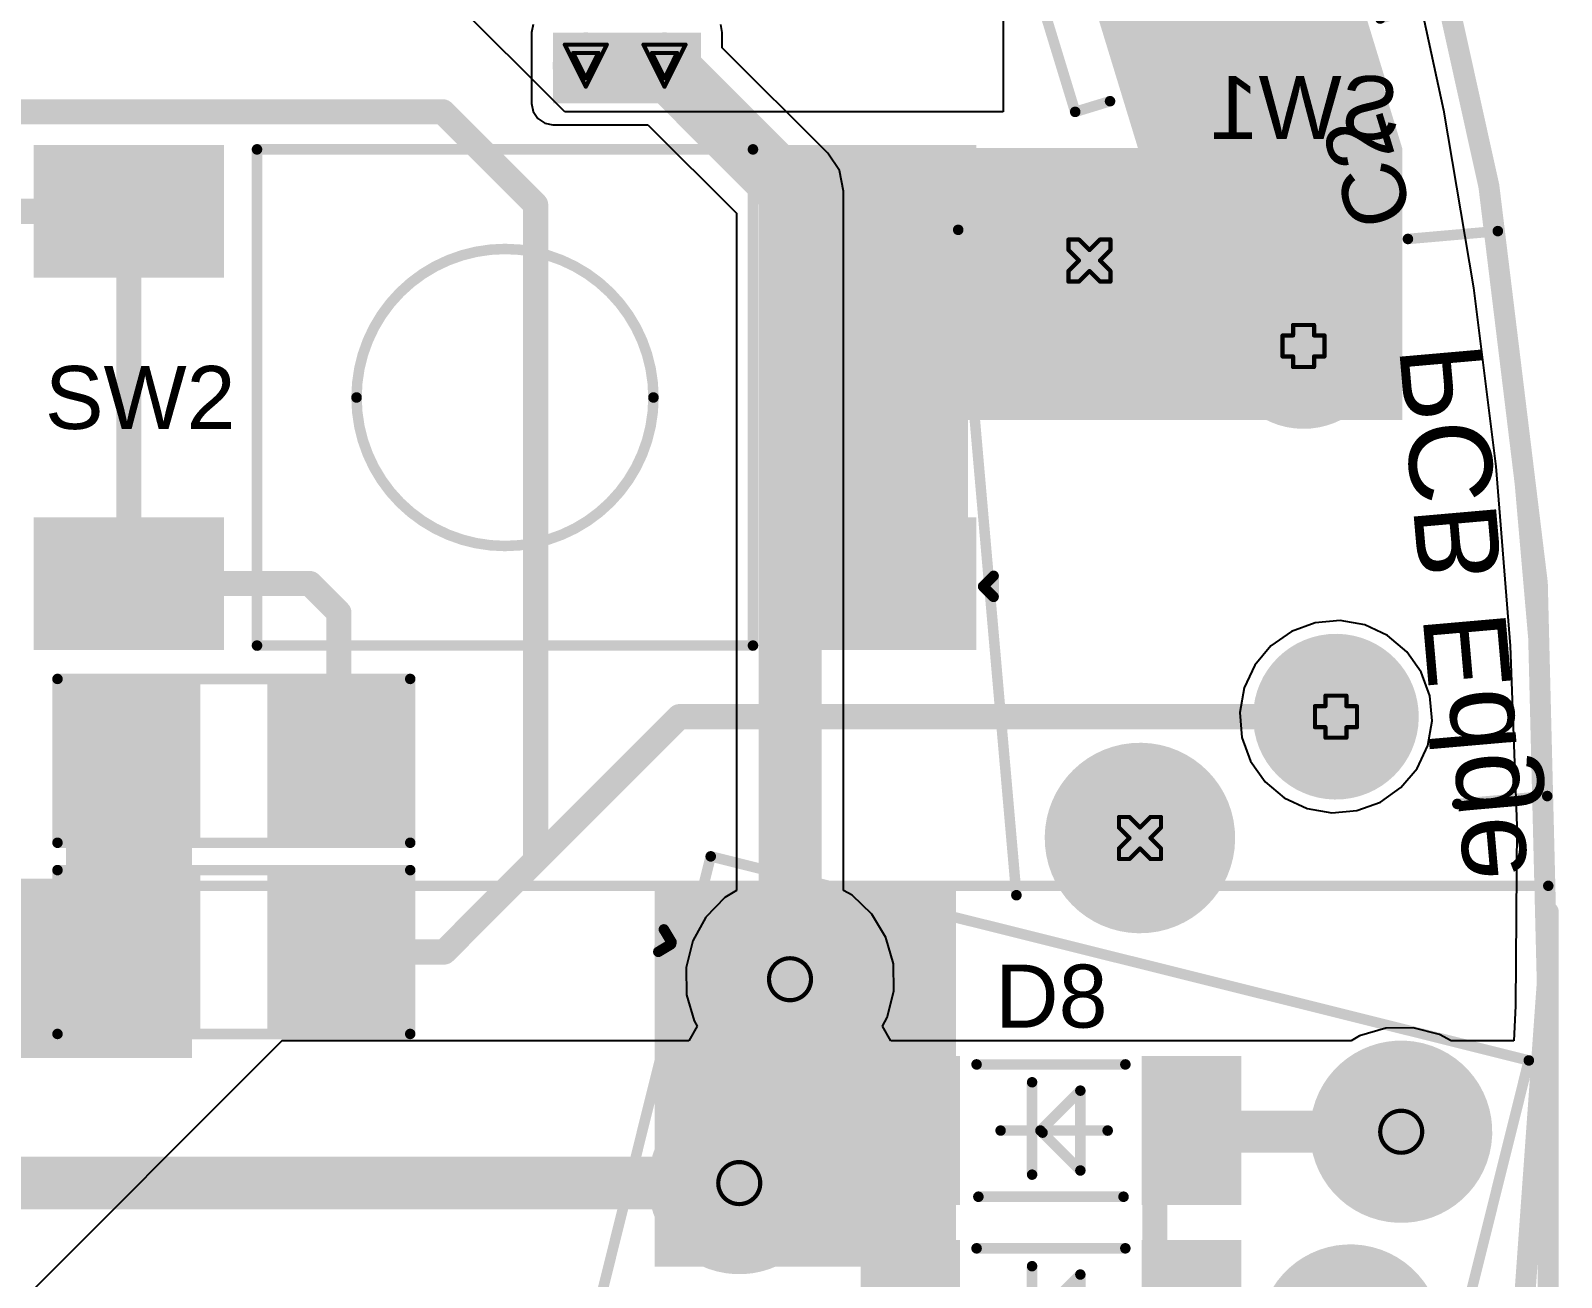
# Model space of a CAD drawing. Header units: inches. Extents: x 29 to 267, y 155 to 337.
# Drawn here: x 121.83 to 140.35, y 222.53 to 237.61 of the extents above; entities that cross this region are included whole.
import ezdxf

# ---------------------------------------------------------------- set-up
doc = ezdxf.new("R2010")
doc.units = ezdxf.units.IN
for name, color, linetype in [('Board Outline', 216, 'Continuous'), ('Bottom Layer', 5, 'Continuous'), ('Bottom Overlay', 54, 'Continuous'), ('Bottom Solder', 6, 'Continuous'), ('Dimension', 6, 'Continuous'), ('Drill Drawing', 1, 'Continuous'), ('Multi-Layer', 9, 'Continuous'), ('Pad Holes', 156, 'Continuous'), ('Top Layer', 1, 'Continuous'), ('Top Overlay', 2, 'Continuous'), ('Top Paste', 8, 'Continuous'), ('Top Solder', 216, 'Continuous'), ('Via Holes', 16, 'Continuous')]:
    doc.layers.add(name, color=color, linetype=linetype)
doc.styles.add('Arial', font='', dxfattribs={"height": 0.2})
doc.styles.get('Arial').set_extended_font_data('Arial')

# ---------------------------------------------------------------- blocks, each defined once
blk = doc.blocks.new('FSM6JSMATR_14')
at = {"layer": 'Top Layer'}
for points in [[(-3.5, 1.55), (-5.6, 1.55), (-5.6, 2.95), (-3.5, 2.95)], [(5.6, 1.55), (3.5, 1.55), (3.5, 2.95), (5.6, 2.95)], [(-3.5, -2.95), (-5.6, -2.95), (-5.6, -1.55), (-3.5, -1.55)], [(5.6, -2.95), (3.5, -2.95), (3.5, -1.55), (5.6, -1.55)]]:
    blk.add_hatch(color=1, dxfattribs=at).paths.add_polyline_path(points)
at = {"layer": 'Top Paste'}
for points in [[(-3.5, 1.55), (-5.6, 1.55), (-5.6, 2.95), (-3.5, 2.95)], [(5.6, 1.55), (3.5, 1.55), (3.5, 2.95), (5.6, 2.95)], [(-3.5, -2.95), (-5.6, -2.95), (-5.6, -1.55), (-3.5, -1.55)], [(5.6, -2.95), (3.5, -2.95), (3.5, -1.55), (5.6, -1.55)]]:
    blk.add_hatch(color=8, dxfattribs=at).paths.add_polyline_path(points)
at = {"layer": 'Top Solder'}
for points in [[(-3.398, 1.448), (-5.702, 1.448), (-5.702, 3.052), (-3.398, 3.052)], [(5.702, 1.448), (3.398, 1.448), (3.398, 3.052), (5.702, 3.052)], [(-3.398, -3.052), (-5.702, -3.052), (-5.702, -1.448), (-3.398, -1.448)], [(5.702, -3.052), (3.398, -3.052), (3.398, -1.448), (5.702, -1.448)]]:
    blk.add_hatch(color=216, dxfattribs=at).paths.add_polyline_path(points)
at = {"layer": 'Top Overlay', "const_width": 0.127}
for points in [[(3, 3), (-3, 3)], [(-3, 3), (-3, -3)], [(3, 3), (3, -3)], [(-5.784, 2.284), (-5.911, 2.411)], [(-5.911, 2.411), (-5.911, 2.157)], [(-5.784, 2.284), (-5.911, 2.157)], [(3, -3), (-3, -3)]]:
    blk.add_lwpolyline(points, dxfattribs=at)
at = {"layer": 'Top Overlay'}
for points, const_width in [([(-3.032, 3, 1), (-2.968, 3, 1)], 0.0635), ([(-3.032, 3, 1), (-2.968, 3, 1)], 0.0635), ([(2.968, 3, 1), (3.032, 3, 1)], 0.0635), ([(2.968, 3, 1), (3.032, 3, 1)], 0.0635), ([(-5.943, 2.411, 1), (-5.879, 2.411, 1)], 0.0635), ([(-5.943, 2.411, 1), (-5.879, 2.411, 1)], 0.0635), ([(-5.816, 2.284, 1), (-5.752, 2.284, 1)], 0.0635), ([(-5.816, 2.284, 1), (-5.752, 2.284, 1)], 0.0635), ([(-5.943, 2.157, 1), (-5.879, 2.157, 1)], 0.0635), ([(-5.943, 2.157, 1), (-5.879, 2.157, 1)], 0.0635), ([(1.796, 0, 1), (-1.796, 0, 1)], 0.127), ([(-1.828, 0, 1), (-1.764, 0, 1)], 0.0635), ([(1.764, 0, 1), (1.828, 0, 1)], 0.0635), ([(-3.032, -3, 1), (-2.968, -3, 1)], 0.0635), ([(-3.032, -3, 1), (-2.968, -3, 1)], 0.0635), ([(2.968, -3, 1), (3.032, -3, 1)], 0.0635), ([(2.968, -3, 1), (3.032, -3, 1)], 0.0635)]:
    blk.add_lwpolyline(points, format="xyb", close=True, dxfattribs=dict(at, const_width=const_width))
blk = doc.blocks.new('1825027_8_B_15')
at = {"layer": 'Bottom Layer'}
h = blk.add_hatch(color=5, dxfattribs=at)
edge = h.paths.add_edge_path()
edge.add_arc((-2.25, 1.245), 0.9, 0, 360)
h = blk.add_hatch(color=5, dxfattribs=at)
edge = h.paths.add_edge_path()
edge.add_arc((2.25, 1.245), 0.9, 0, 360)
h = blk.add_hatch(color=5, dxfattribs=at)
edge = h.paths.add_edge_path()
edge.add_arc((-3.505, -1.245), 1.05, 0, 360)
h = blk.add_hatch(color=5, dxfattribs=at)
edge = h.paths.add_edge_path()
edge.add_arc((3.505, -1.245), 1.05, 0, 360)
at = {"layer": 'Bottom Solder'}
h = blk.add_hatch(color=6, dxfattribs=at)
edge = h.paths.add_edge_path()
edge.add_arc((-2.25, 1.245), 1.002, 0, 360)
h = blk.add_hatch(color=6, dxfattribs=at)
edge = h.paths.add_edge_path()
edge.add_arc((2.25, 1.245), 1.002, 0, 360)
h = blk.add_hatch(color=6, dxfattribs=at)
edge = h.paths.add_edge_path()
edge.add_arc((-3.505, -1.245), 1.152, 0, 360)
h = blk.add_hatch(color=6, dxfattribs=at)
edge = h.paths.add_edge_path()
edge.add_arc((3.505, -1.245), 1.152, 0, 360)
at = {"layer": 'Multi-Layer'}
h = blk.add_hatch(color=9, dxfattribs=at)
edge = h.paths.add_edge_path()
edge.add_arc((-2.25, 1.245), 0.9, 0, 360)
h = blk.add_hatch(color=9, dxfattribs=at)
edge = h.paths.add_edge_path()
edge.add_arc((2.25, 1.245), 0.9, 0, 360)
h = blk.add_hatch(color=9, dxfattribs=at)
edge = h.paths.add_edge_path()
edge.add_arc((-3.505, -1.245), 1.05, 0, 360)
h = blk.add_hatch(color=9, dxfattribs=at)
edge = h.paths.add_edge_path()
edge.add_arc((3.505, -1.245), 1.05, 0, 360)
at = {"layer": 'Pad Holes'}
h = blk.add_hatch(color=7, dxfattribs=at)
edge = h.paths.add_edge_path()
edge.add_arc((-2.25, 1.245), 0.55, 0, 360)
h = blk.add_hatch(color=7, dxfattribs=at)
edge = h.paths.add_edge_path()
edge.add_arc((2.25, 1.245), 0.55, 0, 360)
h = blk.add_hatch(color=7, dxfattribs=at)
edge = h.paths.add_edge_path()
edge.add_arc((-3.505, -1.245), 0.65, 0, 360)
h = blk.add_hatch(color=7, dxfattribs=at)
edge = h.paths.add_edge_path()
edge.add_arc((3.505, -1.245), 0.65, 0, 360)
at = {"layer": 'Top Layer'}
h = blk.add_hatch(color=1, dxfattribs=at)
edge = h.paths.add_edge_path()
edge.add_arc((-2.25, 1.245), 0.9, 0, 360)
h = blk.add_hatch(color=1, dxfattribs=at)
edge = h.paths.add_edge_path()
edge.add_arc((2.25, 1.245), 0.9, 0, 360)
h = blk.add_hatch(color=1, dxfattribs=at)
edge = h.paths.add_edge_path()
edge.add_arc((-3.505, -1.245), 1.05, 0, 360)
h = blk.add_hatch(color=1, dxfattribs=at)
edge = h.paths.add_edge_path()
edge.add_arc((3.505, -1.245), 1.05, 0, 360)
at = {"layer": 'Top Solder'}
h = blk.add_hatch(color=216, dxfattribs=at)
edge = h.paths.add_edge_path()
edge.add_arc((-2.25, 1.245), 1.002, 0, 360)
h = blk.add_hatch(color=216, dxfattribs=at)
edge = h.paths.add_edge_path()
edge.add_arc((2.25, 1.245), 1.002, 0, 360)
h = blk.add_hatch(color=216, dxfattribs=at)
edge = h.paths.add_edge_path()
edge.add_arc((-3.505, -1.245), 1.152, 0, 360)
h = blk.add_hatch(color=216, dxfattribs=at)
edge = h.paths.add_edge_path()
edge.add_arc((3.505, -1.245), 1.152, 0, 360)
at = {"layer": 'Bottom Overlay', "const_width": 0.127}
for points in [[(-3.429, 2.616), (-3.429, 3.708)], [(-3.429, 3.708), (3.429, 3.708)], [(3.429, 2.616), (3.429, 3.708)], [(-4.013, -2.794), (4.064, -2.794)]]:
    blk.add_lwpolyline(points, dxfattribs=at)
at = {"layer": 'Bottom Overlay', "const_width": 0.0635}
for points in [[(-3.461, 3.708, 1), (-3.397, 3.708, 1)], [(-3.461, 3.708, 1), (-3.397, 3.708, 1)], [(3.397, 3.708, 1), (3.461, 3.708, 1)], [(3.397, 3.708, 1), (3.461, 3.708, 1)], [(-3.461, 2.616, 1), (-3.397, 2.616, 1)], [(3.397, 2.616, 1), (3.461, 2.616, 1)], [(-4.045, -2.794, 1), (-3.981, -2.794, 1)], [(4.032, -2.794, 1), (4.096, -2.794, 1)]]:
    blk.add_lwpolyline(points, format="xyb", close=True, dxfattribs=at)
at = {"layer": 'Bottom Overlay', "style": 'Arial', "text_generation_flag": 2}
blk.add_text('PCB Edge', height=1, rotation=-180, dxfattribs=at).set_placement((-2.134, 3.394))
blk = doc.blocks.new('R___1206_44')
at = {"layer": 'Top Layer'}
for points in [[(-2.032, 0.889), (-0.508, 0.889), (-0.508, -0.889), (-2.032, -0.889)], [(0.508, 0.889), (2.032, 0.889), (2.032, -0.889), (0.508, -0.889)]]:
    blk.add_hatch(color=1, dxfattribs=at).paths.add_polyline_path(points)
at = {"layer": 'Top Paste'}
for points in [[(-2.032, 0.889), (-0.508, 0.889), (-0.508, -0.889), (-2.032, -0.889)], [(0.508, 0.889), (2.032, 0.889), (2.032, -0.889), (0.508, -0.889)]]:
    blk.add_hatch(color=8, dxfattribs=at).paths.add_polyline_path(points)
at = {"layer": 'Top Solder'}
for points in [[(-2.1336, 0.9906), (-0.4064, 0.9906), (-0.4064, -0.9906), (-2.1336, -0.9906)], [(0.4064, 0.9906), (2.1336, 0.9906), (2.1336, -0.9906), (0.4064, -0.9906)]]:
    blk.add_hatch(color=216, dxfattribs=at).paths.add_polyline_path(points)
at = {"layer": 'Top Overlay', "const_width": 0.127}
for points in [[(2.1336, 0.9906), (-2.1336, 0.9906)], [(-2.1336, 0.9906), (-2.1336, -0.9906)], [(2.1336, 0.9906), (2.1336, -0.9906)], [(2.1336, -0.9906), (-2.1336, -0.9906)]]:
    blk.add_lwpolyline(points, dxfattribs=at)
at = {"layer": 'Top Overlay', "const_width": 0.0635}
for points in [[(-2.16535, 0.9906, 1), (-2.10185, 0.9906, 1)], [(-2.16535, 0.9906, 1), (-2.10185, 0.9906, 1)], [(2.10185, 0.9906, 1), (2.16535, 0.9906, 1)], [(2.10185, 0.9906, 1), (2.16535, 0.9906, 1)], [(-2.16535, -0.9906, 1), (-2.10185, -0.9906, 1)], [(-2.16535, -0.9906, 1), (-2.10185, -0.9906, 1)], [(2.10185, -0.9906, 1), (2.16535, -0.9906, 1)], [(2.10185, -0.9906, 1), (2.16535, -0.9906, 1)]]:
    blk.add_lwpolyline(points, format="xyb", close=True, dxfattribs=at)
blk = doc.blocks.new('R___1206_47')
at = {"layer": 'Top Layer'}
for points in [[(-2.032, 0.889), (-0.508, 0.889), (-0.508, -0.889), (-2.032, -0.889)], [(0.508, 0.889), (2.032, 0.889), (2.032, -0.889), (0.508, -0.889)]]:
    blk.add_hatch(color=1, dxfattribs=at).paths.add_polyline_path(points)
at = {"layer": 'Top Paste'}
for points in [[(-2.032, 0.889), (-0.508, 0.889), (-0.508, -0.889), (-2.032, -0.889)], [(0.508, 0.889), (2.032, 0.889), (2.032, -0.889), (0.508, -0.889)]]:
    blk.add_hatch(color=8, dxfattribs=at).paths.add_polyline_path(points)
at = {"layer": 'Top Solder'}
for points in [[(-2.1336, 0.9906), (-0.4064, 0.9906), (-0.4064, -0.9906), (-2.1336, -0.9906)], [(0.4064, 0.9906), (2.1336, 0.9906), (2.1336, -0.9906), (0.4064, -0.9906)]]:
    blk.add_hatch(color=216, dxfattribs=at).paths.add_polyline_path(points)
at = {"layer": 'Top Overlay', "const_width": 0.127}
for points in [[(-2.1336, 0.9906), (-2.1336, -0.9906)], [(2.1336, 0.9906), (-2.1336, 0.9906)], [(2.1336, 0.9906), (2.1336, -0.9906)], [(2.1336, -0.9906), (-2.1336, -0.9906)]]:
    blk.add_lwpolyline(points, dxfattribs=at)
at = {"layer": 'Top Overlay', "const_width": 0.0635}
for points in [[(-2.16535, 0.9906, 1), (-2.10185, 0.9906, 1)], [(-2.16535, 0.9906, 1), (-2.10185, 0.9906, 1)], [(2.10185, 0.9906, 1), (2.16535, 0.9906, 1)], [(2.10185, 0.9906, 1), (2.16535, 0.9906, 1)], [(-2.16535, -0.9906, 1), (-2.10185, -0.9906, 1)], [(-2.16535, -0.9906, 1), (-2.10185, -0.9906, 1)], [(2.10185, -0.9906, 1), (2.16535, -0.9906, 1)], [(2.10185, -0.9906, 1), (2.16535, -0.9906, 1)]]:
    blk.add_lwpolyline(points, format="xyb", close=True, dxfattribs=at)
blk = doc.blocks.new('AZ832P2_2C_3DE_B_68')
at = {"layer": 'Bottom Layer'}
h = blk.add_hatch(color=5, dxfattribs=at)
edge = h.paths.add_edge_path()
edge.add_arc((-8.89, 3.81), 1, 0, 360)
h = blk.add_hatch(color=5, dxfattribs=at)
edge = h.paths.add_edge_path()
edge.add_arc((-6.35, 3.81), 1, 0, 360)
h = blk.add_hatch(color=5, dxfattribs=at)
edge = h.paths.add_edge_path()
edge.add_arc((-8.89, -3.81), 1, 0, 360)
h = blk.add_hatch(color=5, dxfattribs=at)
edge = h.paths.add_edge_path()
edge.add_arc((-6.35, -3.81), 1, 0, 360)
at = {"layer": 'Bottom Solder'}
h = blk.add_hatch(color=6, dxfattribs=at)
edge = h.paths.add_edge_path()
edge.add_arc((-8.89, 3.81), 1.102, 0, 360)
h = blk.add_hatch(color=6, dxfattribs=at)
edge = h.paths.add_edge_path()
edge.add_arc((-6.35, 3.81), 1.102, 0, 360)
h = blk.add_hatch(color=6, dxfattribs=at)
edge = h.paths.add_edge_path()
edge.add_arc((-8.89, -3.81), 1.102, 0, 360)
h = blk.add_hatch(color=6, dxfattribs=at)
edge = h.paths.add_edge_path()
edge.add_arc((-6.35, -3.81), 1.102, 0, 360)
at = {"layer": 'Multi-Layer'}
h = blk.add_hatch(color=9, dxfattribs=at)
edge = h.paths.add_edge_path()
edge.add_arc((-8.89, 3.81), 1, 0, 360)
h = blk.add_hatch(color=9, dxfattribs=at)
edge = h.paths.add_edge_path()
edge.add_arc((-6.35, 3.81), 1, 0, 360)
h = blk.add_hatch(color=9, dxfattribs=at)
edge = h.paths.add_edge_path()
edge.add_arc((-8.89, -3.81), 1, 0, 360)
h = blk.add_hatch(color=9, dxfattribs=at)
edge = h.paths.add_edge_path()
edge.add_arc((-6.35, -3.81), 1, 0, 360)
at = {"layer": 'Pad Holes'}
h = blk.add_hatch(color=7, dxfattribs=at)
edge = h.paths.add_edge_path()
edge.add_arc((-8.89, 3.81), 0.6, 0, 360)
h = blk.add_hatch(color=7, dxfattribs=at)
edge = h.paths.add_edge_path()
edge.add_arc((-8.89, -3.81), 0.6, 0, 360)
h = blk.add_hatch(color=7, dxfattribs=at)
edge = h.paths.add_edge_path()
edge.add_arc((-6.35, -3.81), 0.6, 0, 360)
at = {"layer": 'Top Layer'}
h = blk.add_hatch(color=1, dxfattribs=at)
edge = h.paths.add_edge_path()
edge.add_arc((-8.89, 3.81), 1, 0, 360)
h = blk.add_hatch(color=1, dxfattribs=at)
edge = h.paths.add_edge_path()
edge.add_arc((-6.35, 3.81), 1, 0, 360)
h = blk.add_hatch(color=1, dxfattribs=at)
edge = h.paths.add_edge_path()
edge.add_arc((-8.89, -3.81), 1, 0, 360)
h = blk.add_hatch(color=1, dxfattribs=at)
edge = h.paths.add_edge_path()
edge.add_arc((-6.35, -3.81), 1, 0, 360)
at = {"layer": 'Top Solder'}
h = blk.add_hatch(color=216, dxfattribs=at)
edge = h.paths.add_edge_path()
edge.add_arc((-8.89, 3.81), 1.102, 0, 360)
h = blk.add_hatch(color=216, dxfattribs=at)
edge = h.paths.add_edge_path()
edge.add_arc((-6.35, 3.81), 1.102, 0, 360)
h = blk.add_hatch(color=216, dxfattribs=at)
edge = h.paths.add_edge_path()
edge.add_arc((-8.89, -3.81), 1.102, 0, 360)
h = blk.add_hatch(color=216, dxfattribs=at)
edge = h.paths.add_edge_path()
edge.add_arc((-6.35, -3.81), 1.102, 0, 360)
at = {"layer": 'Bottom Overlay', "const_width": 0.127}
for points in [[(10.1, 5.1), (-10.1, 5.1)], [(-10.1, -5.1), (-10.1, 5.1)], [(10.1, -5.1), (-10.1, -5.1)], [(-9.106, -5.436), (-8.979, -5.309)], [(-8.953, -5.309), (-8.979, -5.309)], [(-8.826, -5.436), (-8.953, -5.309)], [(-8.826, -5.436), (-9.106, -5.436)]]:
    blk.add_lwpolyline(points, dxfattribs=at)
at = {"layer": 'Bottom Overlay', "const_width": 0.0635}
for points in [[(-10.132, 5.1, 1), (-10.068, 5.1, 1)], [(-10.132, 5.1, 1), (-10.068, 5.1, 1)], [(-10.132, -5.1, 1), (-10.068, -5.1, 1)], [(-10.132, -5.1, 1), (-10.068, -5.1, 1)], [(-9.011, -5.309, 1), (-8.947, -5.309, 1)], [(-9.011, -5.309, 1), (-8.947, -5.309, 1)], [(-8.985, -5.309, 1), (-8.922, -5.309, 1)], [(-8.985, -5.309, 1), (-8.922, -5.309, 1)], [(-9.138, -5.436, 1), (-9.074, -5.436, 1)], [(-9.138, -5.436, 1), (-9.074, -5.436, 1)], [(-8.858, -5.436, 1), (-8.795, -5.436, 1)], [(-8.858, -5.436, 1), (-8.795, -5.436, 1)]]:
    blk.add_lwpolyline(points, format="xyb", close=True, dxfattribs=at)
blk = doc.blocks.new('LL_34_83')
at = {"layer": 'Top Layer'}
for points in [[(-1.15, -0.85), (-2.25, -0.85), (-2.25, 0.85), (-1.15, 0.85)], [(2.25, -0.85), (1.15, -0.85), (1.15, 0.85), (2.25, 0.85)]]:
    blk.add_hatch(color=1, dxfattribs=at).paths.add_polyline_path(points)
at = {"layer": 'Top Paste'}
for points in [[(-1.15, -0.85), (-2.25, -0.85), (-2.25, 0.85), (-1.15, 0.85)], [(2.25, -0.85), (1.15, -0.85), (1.15, 0.85), (2.25, 0.85)]]:
    blk.add_hatch(color=8, dxfattribs=at).paths.add_polyline_path(points)
at = {"layer": 'Top Solder'}
for points in [[(-1.099, -0.901), (-2.301, -0.901), (-2.301, 0.901), (-1.099, 0.901)], [(2.301, -0.901), (1.099, -0.901), (1.099, 0.901), (2.301, 0.901)]]:
    blk.add_hatch(color=216, dxfattribs=at).paths.add_polyline_path(points)
at = {"layer": 'Top Overlay', "const_width": 0.127}
for points in [[(-0.9, 0.8), (0.9, 0.8)], [(-0.229, -0.533), (-0.229, 0.584)], [(-0.127, 0), (0.356, 0.483)], [(0.356, -0.483), (0.356, 0.483)], [(-0.61, 0), (0.686, 0)], [(-0.102, -0.025), (0.356, -0.483)], [(-0.878, -0.8), (0.878, -0.8)]]:
    blk.add_lwpolyline(points, dxfattribs=at)
at = {"layer": 'Top Overlay', "const_width": 0.0635}
for points in [[(-0.932, 0.8, 1), (-0.868, 0.8, 1)], [(0.868, 0.8, 1), (0.932, 0.8, 1)], [(-0.26, 0.584, 1), (-0.197, 0.584, 1)], [(0.324, 0.483, 1), (0.387, 0.483, 1)], [(0.324, 0.483, 1), (0.387, 0.483, 1)], [(-0.641, 0, 1), (-0.578, 0, 1)], [(-0.159, 0, 1), (-0.095, 0, 1)], [(-0.133, -0.025, 1), (-0.07, -0.025, 1)], [(0.654, 0, 1), (0.718, 0, 1)], [(-0.26, -0.533, 1), (-0.197, -0.533, 1)], [(0.324, -0.483, 1), (0.387, -0.483, 1)], [(0.324, -0.483, 1), (0.387, -0.483, 1)], [(-0.91, -0.8, 1), (-0.846, -0.8, 1)], [(0.846, -0.8, 1), (0.91, -0.8, 1)]]:
    blk.add_lwpolyline(points, format="xyb", close=True, dxfattribs=at)
blk = doc.blocks.new('LL_34_84')
at = {"layer": 'Top Layer'}
for points in [[(-1.15, -0.85), (-2.25, -0.85), (-2.25, 0.85), (-1.15, 0.85)], [(2.25, -0.85), (1.15, -0.85), (1.15, 0.85), (2.25, 0.85)]]:
    blk.add_hatch(color=1, dxfattribs=at).paths.add_polyline_path(points)
at = {"layer": 'Top Paste'}
for points in [[(-1.15, -0.85), (-2.25, -0.85), (-2.25, 0.85), (-1.15, 0.85)], [(2.25, -0.85), (1.15, -0.85), (1.15, 0.85), (2.25, 0.85)]]:
    blk.add_hatch(color=8, dxfattribs=at).paths.add_polyline_path(points)
at = {"layer": 'Top Solder'}
for points in [[(-1.099, -0.901), (-2.301, -0.901), (-2.301, 0.901), (-1.099, 0.901)], [(2.301, -0.901), (1.099, -0.901), (1.099, 0.901), (2.301, 0.901)]]:
    blk.add_hatch(color=216, dxfattribs=at).paths.add_polyline_path(points)
at = {"layer": 'Top Overlay', "const_width": 0.127}
for points in [[(-0.9, 0.8), (0.9, 0.8)], [(-0.229, -0.533), (-0.229, 0.584)], [(-0.127, 0), (0.356, 0.483)], [(0.356, -0.483), (0.356, 0.483)], [(-0.61, 0), (0.686, 0)], [(-0.102, -0.025), (0.356, -0.483)], [(-0.878, -0.8), (0.878, -0.8)]]:
    blk.add_lwpolyline(points, dxfattribs=at)
at = {"layer": 'Top Overlay', "const_width": 0.0635}
for points in [[(-0.932, 0.8, 1), (-0.868, 0.8, 1)], [(0.868, 0.8, 1), (0.932, 0.8, 1)], [(-0.26, 0.584, 1), (-0.197, 0.584, 1)], [(0.324, 0.483, 1), (0.387, 0.483, 1)], [(0.324, 0.483, 1), (0.387, 0.483, 1)], [(-0.641, 0, 1), (-0.578, 0, 1)], [(-0.159, 0, 1), (-0.095, 0, 1)], [(-0.133, -0.025, 1), (-0.07, -0.025, 1)], [(0.654, 0, 1), (0.718, 0, 1)], [(-0.26, -0.533, 1), (-0.197, -0.533, 1)], [(0.324, -0.483, 1), (0.387, -0.483, 1)], [(0.324, -0.483, 1), (0.387, -0.483, 1)], [(-0.91, -0.8, 1), (-0.846, -0.8, 1)], [(0.846, -0.8, 1), (0.91, -0.8, 1)]]:
    blk.add_lwpolyline(points, format="xyb", close=True, dxfattribs=at)
blk = doc.blocks.new('C____D_100')
at = {"layer": 'Top Layer'}
for points in [[(-4.25, 1.45), (-1.85, 1.45), (-1.85, -1.45), (-4.25, -1.45)], [(1.85, 1.45), (4.25, 1.45), (4.25, -1.45), (1.85, -1.45)]]:
    blk.add_hatch(color=1, dxfattribs=at).paths.add_polyline_path(points)
at = {"layer": 'Top Paste'}
for points in [[(-4.25, 1.45), (-1.85, 1.45), (-1.85, -1.45), (-4.25, -1.45)], [(1.85, 1.45), (4.25, 1.45), (4.25, -1.45), (1.85, -1.45)]]:
    blk.add_hatch(color=8, dxfattribs=at).paths.add_polyline_path(points)
at = {"layer": 'Top Solder'}
for points in [[(-4.352, 1.552), (-1.748, 1.552), (-1.748, -1.552), (-4.352, -1.552)], [(1.748, 1.552), (4.352, 1.552), (4.352, -1.552), (1.748, -1.552)]]:
    blk.add_hatch(color=216, dxfattribs=at).paths.add_polyline_path(points)
at = {"layer": 'Top Overlay', "const_width": 0.127}
for points in [[(-4.293, 1.651), (-4.293, 2.388)], [(-4.699, 2.007), (-3.861, 2.007)], [(-3.65, 1.709), (-3.65, 2.15)], [(-3.65, 2.15), (3.65, 2.15)], [(3.65, 1.709), (3.65, 2.15)], [(-3.65, -2.15), (-3.65, -1.709)], [(3.65, -2.15), (3.65, -1.709)], [(-3.65, -2.15), (3.65, -2.15)]]:
    blk.add_lwpolyline(points, dxfattribs=at)
at = {"layer": 'Top Overlay', "const_width": 0.0635}
for points in [[(-4.324, 2.388, 1), (-4.261, 2.388, 1)], [(-4.731, 2.007, 1), (-4.667, 2.007, 1)], [(-3.893, 2.007, 1), (-3.829, 2.007, 1)], [(-3.682, 2.15, 1), (-3.618, 2.15, 1)], [(-3.682, 2.15, 1), (-3.618, 2.15, 1)], [(3.618, 2.15, 1), (3.682, 2.15, 1)], [(3.618, 2.15, 1), (3.682, 2.15, 1)], [(-4.324, 1.651, 1), (-4.261, 1.651, 1)], [(-3.682, 1.709, 1), (-3.618, 1.709, 1)], [(3.618, 1.709, 1), (3.682, 1.709, 1)], [(-3.682, -1.709, 1), (-3.618, -1.709, 1)], [(3.618, -1.709, 1), (3.682, -1.709, 1)], [(-3.682, -2.15, 1), (-3.618, -2.15, 1)], [(-3.682, -2.15, 1), (-3.618, -2.15, 1)], [(3.618, -2.15, 1), (3.682, -2.15, 1)], [(3.618, -2.15, 1), (3.682, -2.15, 1)]]:
    blk.add_lwpolyline(points, format="xyb", close=True, dxfattribs=at)

msp = doc.modelspace()

# ---------------------------------------------------------------- hatches: boundary and pattern name
at = {"layer": 'Bottom Layer'}
msp.add_hatch(color=5, dxfattribs=at).paths.add_polyline_path([(128.151, 236.728), (129.942, 236.728), (129.942, 237.585), (128.151, 237.585)])
h = msp.add_hatch(color=5, dxfattribs=at)
edge = h.paths.add_edge_path()
edge.add_arc((128.55, 237.185), 0.3, 0, 360)
h = msp.add_hatch(color=5, dxfattribs=at)
edge = h.paths.add_edge_path()
edge.add_arc((129.502, 237.185), 0.3, 0, 360)
at = {"layer": 'Bottom Solder'}
h = msp.add_hatch(color=6, dxfattribs=at)
edge = h.paths.add_edge_path()
edge.add_arc((128.55, 237.185), 0.402, 0, 360)
h = msp.add_hatch(color=6, dxfattribs=at)
edge = h.paths.add_edge_path()
edge.add_arc((129.502, 237.185), 0.402, 0, 360)
at = {"layer": 'Top Layer'}
for points in [[(135.6, 235.324), (138.426, 236.188), (137.439, 239.416), (134.613, 238.552)], [(131.072, 232.898), (138.426, 232.898), (138.426, 236.188), (131.072, 236.188)], [(131.072, 230.222), (133.172, 230.222), (133.172, 236.122), (131.072, 236.122)], [(122.26, 225.577), (123.784, 225.577), (123.784, 229.667), (122.26, 229.667)], [(104.623, 225.185), (123.784, 225.185), (123.784, 227.355), (104.623, 227.355)], [(129.382, 222.661), (133.027, 222.661), (133.027, 227.211), (129.382, 227.211)], [(131.927, 221.233), (133.027, 221.233), (133.027, 227.211), (131.927, 227.211)]]:
    msp.add_hatch(color=1, dxfattribs=at).paths.add_polyline_path(points)
h = msp.add_hatch(color=1, dxfattribs=at)
edge = h.paths.add_edge_path()
edge.add_arc((128.55, 237.185), 0.3, 0, 360)
h = msp.add_hatch(color=1, dxfattribs=at)
edge = h.paths.add_edge_path()
edge.add_arc((129.502, 237.185), 0.3, 0, 360)
at = {"layer": 'Top Solder'}
h = msp.add_hatch(color=216, dxfattribs=at)
edge = h.paths.add_edge_path()
edge.add_arc((128.55, 237.185), 0.402, 0, 360)
h = msp.add_hatch(color=216, dxfattribs=at)
edge = h.paths.add_edge_path()
edge.add_arc((129.502, 237.185), 0.402, 0, 360)
at = {"layer": 'Via Holes'}
h = msp.add_hatch(color=7, dxfattribs=at)
edge = h.paths.add_edge_path()
edge.add_arc((128.55, 237.185), 0.15, 0, 360)
h = msp.add_hatch(color=7, dxfattribs=at)
edge = h.paths.add_edge_path()
edge.add_arc((129.502, 237.185), 0.15, 0, 360)

# ---------------------------------------------------------------- linework, layer by layer
at = {"layer": 'Board Outline', "const_width": 0.254}
msp.add_lwpolyline([(55.145, 191.491, -2.452185), (125.145, 191.491)], format="xyb", dxfattribs=at)
at = {"layer": 'Bottom Layer'}
for p, q in [((138.467, 238.775), (138.924, 236.646)), ((127.912, 237.684), (127.892, 237.585)), ((130.201, 237.585), (130.182, 237.684)), ((127.892, 237.585), (127.892, 236.728)), ((130.201, 237.401), (130.201, 237.585)), ((131.478, 236.125), (130.201, 237.401)), ((127.892, 236.728), (127.912, 236.629)), ((127.912, 236.629), (127.968, 236.545)), ((127.968, 236.545), (128.052, 236.489)), ((128.052, 236.489), (128.151, 236.469)), ((138.924, 236.646), (139.289, 234.499)), ((128.151, 236.469), (129.302, 236.469)), ((129.302, 236.469), (130.373, 235.399)), ((131.618, 235.915), (131.478, 236.125)), ((131.667, 235.667), (131.618, 235.915)), ((131.667, 227.212), (131.667, 235.667)), ((130.373, 235.399), (130.373, 227.211)), ((139.289, 234.499), (139.558, 232.339)), ((139.558, 232.339), (139.733, 230.169)), ((137.373, 230.448), (137.087, 230.344)), ((137.676, 230.475), (137.373, 230.448)), ((137.975, 230.422), (137.676, 230.475)), ((138.25, 230.294), (137.975, 230.422)), ((137.087, 230.344), (136.838, 230.17)), ((138.483, 230.098), (138.25, 230.294)), ((136.838, 230.17), (136.643, 229.937)), ((138.657, 229.849), (138.483, 230.098)), ((139.733, 230.169), (139.813, 227.993)), ((136.643, 229.937), (136.515, 229.662)), ((138.761, 229.564), (138.657, 229.849)), ((136.515, 229.662), (136.462, 229.363)), ((138.788, 229.261), (138.761, 229.564)), ((136.462, 229.363), (136.488, 229.06)), ((138.735, 228.962), (138.788, 229.261)), ((136.488, 229.06), (136.592, 228.775)), ((138.606, 228.687), (138.735, 228.962)), ((136.592, 228.775), (136.767, 228.526)), ((136.767, 228.526), (136.999, 228.33)), ((138.411, 228.454), (138.606, 228.687)), ((138.162, 228.28), (138.411, 228.454)), ((136.999, 228.33), (137.275, 228.202)), ((137.275, 228.202), (137.574, 228.149)), ((137.574, 228.149), (137.877, 228.176)), ((137.877, 228.176), (138.162, 228.28)), ((139.813, 227.993), (139.797, 225.815)), ((130.233, 227.127), (130.003, 226.889)), ((130.373, 227.211), (130.233, 227.127)), ((131.772, 227.154), (131.667, 227.212)), ((132.01, 226.924), (131.772, 227.154)), ((130.003, 226.889), (129.843, 226.6)), ((132.18, 226.641), (132.01, 226.924)), ((129.843, 226.6), (129.763, 226.28)), ((132.271, 226.324), (132.18, 226.641)), ((132.277, 225.994), (132.271, 226.324)), ((129.763, 226.28), (129.769, 225.95)), ((129.769, 225.95), (129.86, 225.633)), ((132.197, 225.673), (132.277, 225.994)), ((139.797, 225.815), (139.775, 225.392)), ((129.898, 225.569), (129.798, 225.392)), ((129.86, 225.633), (129.898, 225.569)), ((132.138, 225.568), (132.197, 225.673)), ((132.241, 225.392), (132.138, 225.568)), ((124.872, 225.392), (113.754, 214.274)), ((129.798, 225.392), (124.872, 225.392)), ((137.808, 225.392), (132.241, 225.392)), ((137.909, 225.453), (137.808, 225.392)), ((138.227, 225.544), (137.909, 225.453)), ((138.557, 225.55), (138.227, 225.544)), ((138.877, 225.47), (138.557, 225.55)), ((139.018, 225.392), (138.877, 225.47)), ((139.775, 225.392), (139.018, 225.392))]:
    msp.add_line(p, q, dxfattribs=at)
for points, const_width in [([(129.502, 237.185), (131.02, 235.667)], 0.762), ([(131.02, 226.137), (131.02, 235.667)], 0.762), ([(130.406, 223.672), (131.02, 226.137)], 0.762), ([(135.433, 223.669), (136.058, 224.293)], 0.305), ([(136.058, 224.293), (138.414, 224.293)], 0.305), ([(135.433, 219.748), (135.433, 223.669)], 0.305)]:
    msp.add_lwpolyline(points, dxfattribs=dict(at, const_width=const_width))
for points, const_width in [([(129.311, 237.185, 1), (129.692, 237.185, 1)], 0.381), ([(130.83, 235.667, 1), (131.211, 235.667, 1)], 0.381), ([(130.83, 235.667, 1), (131.211, 235.667, 1)], 0.381), ([(130.83, 226.137, 1), (131.211, 226.137, 1)], 0.381), ([(130.83, 226.137, 1), (131.211, 226.137, 1)], 0.381), ([(135.981, 224.293, 1), (136.134, 224.293, 1)], 0.152), ([(135.981, 224.293, 1), (136.134, 224.293, 1)], 0.152), ([(138.337, 224.293, 1), (138.49, 224.293, 1)], 0.152), ([(130.215, 223.672, 1), (130.596, 223.672, 1)], 0.381), ([(135.357, 223.669, 1), (135.509, 223.669, 1)], 0.152), ([(135.357, 223.669, 1), (135.509, 223.669, 1)], 0.152)]:
    msp.add_lwpolyline(points, format="xyb", close=True, dxfattribs=dict(at, const_width=const_width))
at = {"layer": 'Dimension'}
for points, const_width in [([(90.145, 227.267), (140.193, 227.267)], 0.127), ([(140.193, 158.293), (140.193, 226.95)], 0.254)]:
    msp.add_lwpolyline(points, dxfattribs=dict(at, const_width=const_width))
for points, const_width in [([(140.162, 227.267, 1), (140.225, 227.267, 1)], 0.0635), ([(140.13, 226.95, 1), (140.257, 226.95, 1)], 0.127)]:
    msp.add_lwpolyline(points, format="xyb", close=True, dxfattribs=dict(at, const_width=const_width))
at = {"layer": 'Drill Drawing', "const_width": 0.0508}
for points in [[(128.296, 237.439), (128.804, 237.439)], [(128.296, 237.439), (128.55, 236.931)], [(128.55, 236.931), (128.804, 237.439)], [(129.248, 237.439), (129.756, 237.439)], [(129.248, 237.439), (129.502, 236.931)], [(129.502, 236.931), (129.756, 237.439)], [(128.397, 237.338), (128.702, 237.338)], [(128.397, 237.338), (128.55, 237.033)], [(128.55, 237.033), (128.702, 237.338)], [(129.35, 237.338), (129.654, 237.338)], [(129.35, 237.338), (129.502, 237.033)], [(129.502, 237.033), (129.654, 237.338)], [(134.389, 234.955), (134.389, 235.082)], [(134.389, 235.082), (134.516, 235.082)], [(134.516, 235.082), (134.643, 234.955)], [(134.643, 234.955), (134.77, 235.082)], [(134.77, 235.082), (134.897, 235.082)], [(134.897, 234.955), (134.897, 235.082)], [(134.389, 234.955), (134.516, 234.828)], [(134.389, 234.701), (134.516, 234.828)], [(134.77, 234.828), (134.897, 234.955)], [(134.77, 234.828), (134.897, 234.701)], [(134.389, 234.574), (134.389, 234.701)], [(134.516, 234.574), (134.643, 234.701)], [(134.643, 234.701), (134.77, 234.574)], [(134.897, 234.574), (134.897, 234.701)], [(134.389, 234.574), (134.516, 234.574)], [(134.77, 234.574), (134.897, 234.574)], [(136.979, 233.668), (136.979, 233.922)], [(136.979, 233.922), (137.106, 233.922)], [(137.106, 233.922), (137.106, 234.049)], [(137.106, 234.049), (137.36, 234.049)], [(137.36, 233.922), (137.36, 234.049)], [(137.36, 233.922), (137.487, 233.922)], [(137.487, 233.668), (137.487, 233.922)], [(136.979, 233.668), (137.106, 233.668)], [(137.106, 233.541), (137.106, 233.668)], [(137.106, 233.541), (137.36, 233.541)], [(137.36, 233.668), (137.487, 233.668)], [(137.36, 233.541), (137.36, 233.668)], [(137.371, 229.185), (137.371, 229.439)], [(137.371, 229.439), (137.498, 229.439)], [(137.498, 229.439), (137.498, 229.566)], [(137.498, 229.566), (137.752, 229.566)], [(137.752, 229.439), (137.752, 229.566)], [(137.752, 229.439), (137.879, 229.439)], [(137.879, 229.185), (137.879, 229.439)], [(137.371, 229.185), (137.498, 229.185)], [(137.498, 229.058), (137.498, 229.185)], [(137.498, 229.058), (137.752, 229.058)], [(137.752, 229.185), (137.879, 229.185)], [(137.752, 229.058), (137.752, 229.185)], [(135, 227.972), (135, 228.099)], [(135, 228.099), (135.127, 228.099)], [(135, 227.972), (135.127, 227.845)], [(135.127, 228.099), (135.254, 227.972)], [(135.254, 227.972), (135.381, 228.099)], [(135.381, 228.099), (135.508, 228.099)], [(135.381, 227.845), (135.508, 227.972)], [(135.508, 227.972), (135.508, 228.099)], [(135, 227.718), (135.127, 227.845)], [(135.381, 227.845), (135.508, 227.718)], [(135, 227.591), (135, 227.718)], [(135, 227.591), (135.127, 227.591)], [(135.127, 227.591), (135.254, 227.718)], [(135.254, 227.718), (135.381, 227.591)], [(135.381, 227.591), (135.508, 227.591)], [(135.508, 227.591), (135.508, 227.718)]]:
    msp.add_lwpolyline(points, dxfattribs=at)
at = {"layer": 'Drill Drawing'}
for points, const_width in [([(128.283, 237.439, 1), (128.308, 237.439, 1)], 0.0254), ([(128.283, 237.439, 1), (128.308, 237.439, 1)], 0.0254), ([(128.791, 237.439, 1), (128.816, 237.439, 1)], 0.0254), ([(128.791, 237.439, 1), (128.816, 237.439, 1)], 0.0254), ([(129.235, 237.439, 1), (129.261, 237.439, 1)], 0.0254), ([(129.235, 237.439, 1), (129.261, 237.439, 1)], 0.0254), ([(129.743, 237.439, 1), (129.769, 237.439, 1)], 0.0254), ([(129.743, 237.439, 1), (129.769, 237.439, 1)], 0.0254), ([(128.385, 237.338, 1), (128.41, 237.338, 1)], 0.0254), ([(128.385, 237.338, 1), (128.41, 237.338, 1)], 0.0254), ([(128.689, 237.338, 1), (128.715, 237.338, 1)], 0.0254), ([(128.689, 237.338, 1), (128.715, 237.338, 1)], 0.0254), ([(129.337, 237.338, 1), (129.362, 237.338, 1)], 0.0254), ([(129.337, 237.338, 1), (129.362, 237.338, 1)], 0.0254), ([(129.642, 237.338, 1), (129.667, 237.338, 1)], 0.0254), ([(129.642, 237.338, 1), (129.667, 237.338, 1)], 0.0254), ([(128.537, 237.033, 1), (128.562, 237.033, 1)], 0.0254), ([(128.537, 237.033, 1), (128.562, 237.033, 1)], 0.0254), ([(129.489, 237.033, 1), (129.515, 237.033, 1)], 0.0254), ([(129.489, 237.033, 1), (129.515, 237.033, 1)], 0.0254), ([(128.537, 236.931, 1), (128.562, 236.931, 1)], 0.0254), ([(128.537, 236.931, 1), (128.562, 236.931, 1)], 0.0254), ([(129.489, 236.931, 1), (129.515, 236.931, 1)], 0.0254), ([(129.489, 236.931, 1), (129.515, 236.931, 1)], 0.0254), ([(134.376, 235.082, 1), (134.401, 235.082, 1)], 0.0254), ([(134.376, 235.082, 1), (134.401, 235.082, 1)], 0.0254), ([(134.503, 235.082, 1), (134.528, 235.082, 1)], 0.0254), ([(134.503, 235.082, 1), (134.528, 235.082, 1)], 0.0254), ([(134.757, 235.082, 1), (134.782, 235.082, 1)], 0.0254), ([(134.757, 235.082, 1), (134.782, 235.082, 1)], 0.0254), ([(134.884, 235.082, 1), (134.909, 235.082, 1)], 0.0254), ([(134.884, 235.082, 1), (134.909, 235.082, 1)], 0.0254), ([(134.376, 234.955, 1), (134.401, 234.955, 1)], 0.0254), ([(134.376, 234.955, 1), (134.401, 234.955, 1)], 0.0254), ([(134.503, 234.828, 1), (134.528, 234.828, 1)], 0.0254), ([(134.503, 234.828, 1), (134.528, 234.828, 1)], 0.0254), ([(134.63, 234.955, 1), (134.655, 234.955, 1)], 0.0254), ([(134.63, 234.955, 1), (134.655, 234.955, 1)], 0.0254), ([(134.757, 234.828, 1), (134.782, 234.828, 1)], 0.0254), ([(134.757, 234.828, 1), (134.782, 234.828, 1)], 0.0254), ([(134.884, 234.955, 1), (134.909, 234.955, 1)], 0.0254), ([(134.884, 234.955, 1), (134.909, 234.955, 1)], 0.0254), ([(134.376, 234.701, 1), (134.401, 234.701, 1)], 0.0254), ([(134.376, 234.701, 1), (134.401, 234.701, 1)], 0.0254), ([(134.63, 234.701, 1), (134.655, 234.701, 1)], 0.0254), ([(134.63, 234.701, 1), (134.655, 234.701, 1)], 0.0254), ([(134.884, 234.701, 1), (134.909, 234.701, 1)], 0.0254), ([(134.884, 234.701, 1), (134.909, 234.701, 1)], 0.0254), ([(134.376, 234.574, 1), (134.401, 234.574, 1)], 0.0254), ([(134.376, 234.574, 1), (134.401, 234.574, 1)], 0.0254), ([(134.503, 234.574, 1), (134.528, 234.574, 1)], 0.0254), ([(134.503, 234.574, 1), (134.528, 234.574, 1)], 0.0254), ([(134.757, 234.574, 1), (134.782, 234.574, 1)], 0.0254), ([(134.757, 234.574, 1), (134.782, 234.574, 1)], 0.0254), ([(134.884, 234.574, 1), (134.909, 234.574, 1)], 0.0254), ([(134.884, 234.574, 1), (134.909, 234.574, 1)], 0.0254), ([(136.966, 233.922, 1), (136.991, 233.922, 1)], 0.0254), ([(136.966, 233.922, 1), (136.991, 233.922, 1)], 0.0254), ([(137.093, 234.049, 1), (137.118, 234.049, 1)], 0.0254), ([(137.093, 234.049, 1), (137.118, 234.049, 1)], 0.0254), ([(137.093, 233.922, 1), (137.118, 233.922, 1)], 0.0254), ([(137.093, 233.922, 1), (137.118, 233.922, 1)], 0.0254), ([(137.347, 234.049, 1), (137.372, 234.049, 1)], 0.0254), ([(137.347, 234.049, 1), (137.372, 234.049, 1)], 0.0254), ([(137.347, 233.922, 1), (137.372, 233.922, 1)], 0.0254), ([(137.347, 233.922, 1), (137.372, 233.922, 1)], 0.0254), ([(137.474, 233.922, 1), (137.499, 233.922, 1)], 0.0254), ([(137.474, 233.922, 1), (137.499, 233.922, 1)], 0.0254), ([(136.966, 233.668, 1), (136.991, 233.668, 1)], 0.0254), ([(136.966, 233.668, 1), (136.991, 233.668, 1)], 0.0254), ([(137.093, 233.668, 1), (137.118, 233.668, 1)], 0.0254), ([(137.093, 233.668, 1), (137.118, 233.668, 1)], 0.0254), ([(137.093, 233.541, 1), (137.118, 233.541, 1)], 0.0254), ([(137.093, 233.541, 1), (137.118, 233.541, 1)], 0.0254), ([(137.347, 233.668, 1), (137.372, 233.668, 1)], 0.0254), ([(137.347, 233.668, 1), (137.372, 233.668, 1)], 0.0254), ([(137.347, 233.541, 1), (137.372, 233.541, 1)], 0.0254), ([(137.347, 233.541, 1), (137.372, 233.541, 1)], 0.0254), ([(137.474, 233.668, 1), (137.499, 233.668, 1)], 0.0254), ([(137.474, 233.668, 1), (137.499, 233.668, 1)], 0.0254), ([(137.358, 229.439, 1), (137.383, 229.439, 1)], 0.0254), ([(137.358, 229.439, 1), (137.383, 229.439, 1)], 0.0254), ([(137.485, 229.566, 1), (137.51, 229.566, 1)], 0.0254), ([(137.485, 229.566, 1), (137.51, 229.566, 1)], 0.0254), ([(137.485, 229.439, 1), (137.51, 229.439, 1)], 0.0254), ([(137.485, 229.439, 1), (137.51, 229.439, 1)], 0.0254), ([(137.739, 229.566, 1), (137.764, 229.566, 1)], 0.0254), ([(137.739, 229.566, 1), (137.764, 229.566, 1)], 0.0254), ([(137.739, 229.439, 1), (137.764, 229.439, 1)], 0.0254), ([(137.739, 229.439, 1), (137.764, 229.439, 1)], 0.0254), ([(137.866, 229.439, 1), (137.891, 229.439, 1)], 0.0254), ([(137.866, 229.439, 1), (137.891, 229.439, 1)], 0.0254), ([(137.358, 229.185, 1), (137.383, 229.185, 1)], 0.0254), ([(137.358, 229.185, 1), (137.383, 229.185, 1)], 0.0254), ([(137.485, 229.185, 1), (137.51, 229.185, 1)], 0.0254), ([(137.485, 229.185, 1), (137.51, 229.185, 1)], 0.0254), ([(137.485, 229.058, 1), (137.51, 229.058, 1)], 0.0254), ([(137.485, 229.058, 1), (137.51, 229.058, 1)], 0.0254), ([(137.739, 229.185, 1), (137.764, 229.185, 1)], 0.0254), ([(137.739, 229.185, 1), (137.764, 229.185, 1)], 0.0254), ([(137.739, 229.058, 1), (137.764, 229.058, 1)], 0.0254), ([(137.739, 229.058, 1), (137.764, 229.058, 1)], 0.0254), ([(137.866, 229.185, 1), (137.891, 229.185, 1)], 0.0254), ([(137.866, 229.185, 1), (137.891, 229.185, 1)], 0.0254), ([(134.987, 228.099, 1), (135.012, 228.099, 1)], 0.0254), ([(134.987, 228.099, 1), (135.012, 228.099, 1)], 0.0254), ([(134.987, 227.972, 1), (135.012, 227.972, 1)], 0.0254), ([(134.987, 227.972, 1), (135.012, 227.972, 1)], 0.0254), ([(135.114, 228.099, 1), (135.139, 228.099, 1)], 0.0254), ([(135.114, 228.099, 1), (135.139, 228.099, 1)], 0.0254), ([(135.241, 227.972, 1), (135.266, 227.972, 1)], 0.0254), ([(135.241, 227.972, 1), (135.266, 227.972, 1)], 0.0254), ([(135.368, 228.099, 1), (135.393, 228.099, 1)], 0.0254), ([(135.368, 228.099, 1), (135.393, 228.099, 1)], 0.0254), ([(135.495, 228.099, 1), (135.52, 228.099, 1)], 0.0254), ([(135.495, 228.099, 1), (135.52, 228.099, 1)], 0.0254), ([(135.495, 227.972, 1), (135.52, 227.972, 1)], 0.0254), ([(135.495, 227.972, 1), (135.52, 227.972, 1)], 0.0254), ([(135.114, 227.845, 1), (135.139, 227.845, 1)], 0.0254), ([(135.114, 227.845, 1), (135.139, 227.845, 1)], 0.0254), ([(135.368, 227.845, 1), (135.393, 227.845, 1)], 0.0254), ([(135.368, 227.845, 1), (135.393, 227.845, 1)], 0.0254), ([(134.987, 227.718, 1), (135.012, 227.718, 1)], 0.0254), ([(134.987, 227.718, 1), (135.012, 227.718, 1)], 0.0254), ([(134.987, 227.591, 1), (135.012, 227.591, 1)], 0.0254), ([(134.987, 227.591, 1), (135.012, 227.591, 1)], 0.0254), ([(135.114, 227.591, 1), (135.139, 227.591, 1)], 0.0254), ([(135.114, 227.591, 1), (135.139, 227.591, 1)], 0.0254), ([(135.241, 227.718, 1), (135.266, 227.718, 1)], 0.0254), ([(135.241, 227.718, 1), (135.266, 227.718, 1)], 0.0254), ([(135.368, 227.591, 1), (135.393, 227.591, 1)], 0.0254), ([(135.368, 227.591, 1), (135.393, 227.591, 1)], 0.0254), ([(135.495, 227.718, 1), (135.52, 227.718, 1)], 0.0254), ([(135.495, 227.718, 1), (135.52, 227.718, 1)], 0.0254), ([(135.495, 227.591, 1), (135.52, 227.591, 1)], 0.0254), ([(135.495, 227.591, 1), (135.52, 227.591, 1)], 0.0254), ([(131.274, 226.137, 1), (130.766, 226.137, 1)], 0.0508), ([(130.753, 226.137, 1), (130.779, 226.137, 1)], 0.0254), ([(131.261, 226.137, 1), (131.287, 226.137, 1)], 0.0254), ([(138.668, 224.293, 1), (138.16, 224.293, 1)], 0.0508), ([(138.147, 224.293, 1), (138.172, 224.293, 1)], 0.0254), ([(138.655, 224.293, 1), (138.68, 224.293, 1)], 0.0254), ([(130.66, 223.672, 1), (130.152, 223.672, 1)], 0.0508), ([(130.139, 223.672, 1), (130.164, 223.672, 1)], 0.0254), ([(130.647, 223.672, 1), (130.672, 223.672, 1)], 0.0254)]:
    msp.add_lwpolyline(points, format="xyb", close=True, dxfattribs=dict(at, const_width=const_width))
at = {"layer": 'Top Layer'}
for p, q in [((133.597, 241.977), (133.597, 236.626)), ((128.295, 236.626), (125.546, 239.376)), ((133.597, 236.626), (128.295, 236.626))]:
    msp.add_line(p, q, dxfattribs=at)
for points, const_width in [([(120.671, 236.626), (126.82, 236.626)], 0.305), ([(126.82, 236.626), (127.943, 235.503)], 0.305), ([(121.147, 235.422), (123.022, 235.422)], 0.305), ([(123.022, 230.922), (123.022, 235.422)], 0.305), ([(127.943, 227.574), (127.943, 235.503)], 0.305), ([(123.022, 230.922), (125.212, 230.922)], 0.305), ([(125.212, 230.922), (125.562, 230.571)], 0.305), ([(125.562, 228.778), (125.562, 230.571)], 0.305), ([(127.943, 227.574), (129.682, 229.312)], 0.305), ([(129.682, 229.312), (137.625, 229.312)], 0.305), ([(126.836, 226.466), (127.943, 227.574)], 0.305), ([(125.562, 226.466), (126.836, 226.466)], 0.305), ([(135.877, 224.307), (135.891, 224.293)], 0.508), ([(135.891, 224.293), (138.414, 224.293)], 0.508), ([(121.209, 223.672), (130.406, 223.672)], 0.635)]:
    msp.add_lwpolyline(points, dxfattribs=dict(at, const_width=const_width))
for points, const_width in [([(126.743, 236.626, 1), (126.896, 236.626, 1)], 0.152), ([(126.743, 236.626, 1), (126.896, 236.626, 1)], 0.152), ([(122.946, 235.422, 1), (123.098, 235.422, 1)], 0.152), ([(122.946, 235.422, 1), (123.098, 235.422, 1)], 0.152), ([(127.867, 235.503, 1), (128.019, 235.503, 1)], 0.152), ([(127.867, 235.503, 1), (128.019, 235.503, 1)], 0.152), ([(122.946, 230.922, 1), (123.098, 230.922, 1)], 0.152), ([(122.946, 230.922, 1), (123.098, 230.922, 1)], 0.152), ([(125.136, 230.922, 1), (125.288, 230.922, 1)], 0.152), ([(125.136, 230.922, 1), (125.288, 230.922, 1)], 0.152), ([(125.486, 230.571, 1), (125.638, 230.571, 1)], 0.152), ([(125.486, 230.571, 1), (125.638, 230.571, 1)], 0.152), ([(129.605, 229.312, 1), (129.758, 229.312, 1)], 0.152), ([(129.605, 229.312, 1), (129.758, 229.312, 1)], 0.152), ([(137.549, 229.312, 1), (137.701, 229.312, 1)], 0.152), ([(125.486, 228.778, 1), (125.638, 228.778, 1)], 0.152), ([(127.867, 227.574, 1), (128.019, 227.574, 1)], 0.152), ([(127.867, 227.574, 1), (128.019, 227.574, 1)], 0.152), ([(127.867, 227.574, 1), (128.019, 227.574, 1)], 0.152), ([(125.486, 226.466, 1), (125.638, 226.466, 1)], 0.152), ([(126.76, 226.466, 1), (126.912, 226.466, 1)], 0.152), ([(126.76, 226.466, 1), (126.912, 226.466, 1)], 0.152), ([(135.75, 224.307, 1), (136.004, 224.307, 1)], 0.254), ([(135.764, 224.293, 1), (136.018, 224.293, 1)], 0.254), ([(135.764, 224.293, 1), (136.018, 224.293, 1)], 0.254), ([(138.287, 224.293, 1), (138.541, 224.293, 1)], 0.254), ([(130.247, 223.672, 1), (130.564, 223.672, 1)], 0.318)]:
    msp.add_lwpolyline(points, format="xyb", close=True, dxfattribs=dict(at, const_width=const_width))

# ---------------------------------------------------------------- block references
for name, p, rotation in [('C____D_100', (135.459, 240.745), 287), ('1825027_8_B_15', (136.188, 231.445), 275), ('FSM6JSMATR_14', (127.572, 233.172), 180), ('R___1206_44', (124.292, 228.778), 180), ('AZ832P2_2C_3DE_B_68', (132.566, 216.589), 256), ('R___1206_47', (124.292, 226.466), 180)]:
    msp.add_blockref(name, p, dxfattribs=dict(rotation=rotation))
for name, p in [('LL_34_83', (134.177, 224.307)), ('LL_34_84', (134.177, 222.083))]:
    msp.add_blockref(name, p)

# ---------------------------------------------------------------- texts
at = {"layer": 'Bottom Overlay', "style": 'Arial', "text_generation_flag": 2}
msp.add_text('SW1', height=0.762, dxfattribs=at).set_placement((138.404, 236.296))
at = {"layer": 'Top Overlay', "style": 'Arial'}
msp.add_text('C2', height=0.762, rotation=107, dxfattribs=at).set_placement((138.57, 235.362))
for s, p in [('SW2', (122.006, 232.791)), ('D8', (133.501, 225.552))]:
    msp.add_text(s, height=0.762, dxfattribs=at).set_placement(p)

doc.saveas('drawing.dxf')
